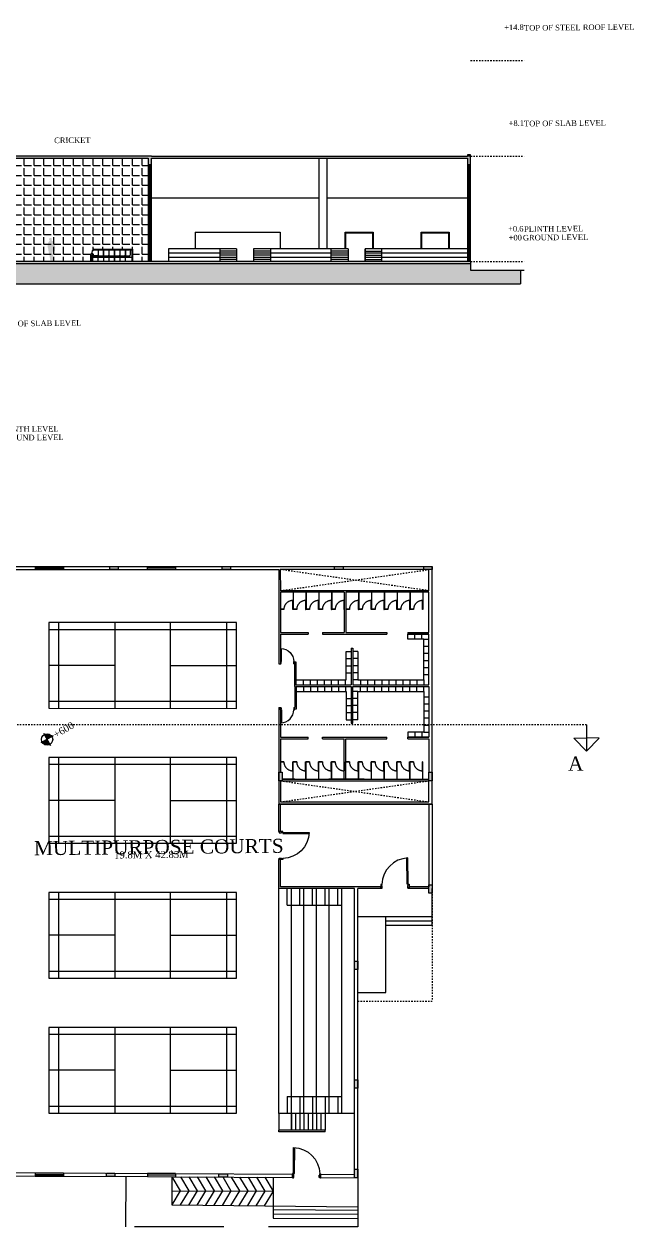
# Model space of a CAD drawing. Header units: inches. Extents: x 0 to 109, y 0 to 144.
# Drawn here: x 61.2 to 104.6, y 52.9 to 138.3 of the extents above; entities that cross this region are included whole.
import ezdxf

# ---------------------------------------------------------------- set-up
doc = ezdxf.new("R2010")
doc.units = ezdxf.units.IN
doc.header["$MEASUREMENT"] = 0
doc.linetypes.add('ACAD_ISO04W100', pattern=[30, 24, -3, 0, -3])
doc.linetypes.add('DASHED2', pattern=[9.525, 6.35, -3.175])
for name, color, linetype, lineweight in [('M_ABOVE', 252, 'DASHED2', 9), ('M_ARROWS', 252, 'Continuous', 13), ('M_COL', 250, 'Continuous', 20), ('M_DIM', 252, 'Continuous', 5), ('M_ELEV 2', 251, 'Continuous', 15), ('M_HATCH', 252, 'Continuous', 0), ('M_TEXT', 250, 'Continuous', 0), ('M_WALLS', 251, 'Continuous', 15)]:
    doc.layers.add(name, color=color, linetype=linetype, lineweight=lineweight)
doc.layers.add('M_FURNITURE', color=250, linetype='Continuous', lineweight=5, transparency=0.1)
doc.styles.get("Standard").update_dxf_attribs({"font": 'arial.ttf'})

msp = doc.modelspace()

# ---------------------------------------------------------------- hatches: boundary and pattern name
at = {"layer": 'M_ELEV 2', "transparency": 33554641}
h = msp.add_hatch(color=256, dxfattribs=at)
h.dxf.hatch_style = 1
h.set_gradient(color1=(199, 200, 202), color2=(76, 0, 0), rotation=88)
h.paths.add_polyline_path([(5.137, 119.882), (96.545, 119.882), (96.545, 120.867), (92.994, 120.867), (92.994, 121.317), (8.348, 121.317), (8.348, 120.867), (5.137, 120.867)])
at = {"layer": 'M_FURNITURE', "transparency": 33554633}
msp.add_hatch(color=8, dxfattribs=at).paths.add_polyline_path([(63.064, 123.143), (63.115, 123.156), (63.149, 123.153), (63.173, 123.133), (63.19, 123.099), (63.197, 123.048), (63.186, 123.027), (63.186, 123), (63.197, 122.952), (63.237, 122.939), (63.254, 122.942), (63.346, 122.888), (63.387, 122.84), (63.397, 122.721), (63.411, 122.694), (63.421, 122.575), (63.438, 122.528), (63.445, 122.473), (63.445, 122.419), (63.431, 122.378), (63.428, 122.337), (63.421, 122.276), (63.421, 122.225), (63.407, 122.195), (63.384, 122.178), (63.373, 122.161), (63.35, 122.174), (63.35, 122.242), (63.35, 122.279), (63.367, 122.32), (63.367, 122.361), (63.35, 122.378), (63.343, 122.378), (63.322, 122.269), (63.288, 122.205), (63.275, 122.154), (63.278, 122.106), (63.271, 122.069), (63.282, 121.963), (63.282, 121.851), (63.285, 121.759), (63.299, 121.712), (63.295, 121.627), (63.316, 121.603), (63.316, 121.566), (63.305, 121.528), (63.268, 121.498), (63.231, 121.501), (63.227, 121.481), (63.227, 121.467), (63.101, 121.467), (63.054, 121.484), (63.057, 121.52), (63.105, 121.535), (63.101, 121.566), (63.098, 121.596), (63.088, 121.613), (63.088, 121.698), (63.074, 121.715), (63.06, 121.776), (63.064, 121.81), (63.047, 121.875), (63.04, 121.923), (63.026, 121.953), (62.962, 122.276), (62.962, 122.341), (62.935, 122.419), (62.921, 122.47), (62.904, 122.483), (62.904, 122.592), (62.914, 122.623), (62.935, 122.694), (62.941, 122.738), (62.954, 122.806), (62.972, 122.866), (62.996, 122.898), (63.028, 122.919), (63.042, 122.924), (63.069, 122.936), (63.061, 122.97), (63.041, 122.987), (63.03, 123.003), (63.018, 123.031), (63.015, 123.051), (63.014, 123.079), (63.015, 123.099), (63.039, 123.126)])
at = {"layer": 'M_HATCH'}
h = msp.add_hatch(dxfattribs=at)
h.set_pattern_fill('ANSI32', color=256, scale=0.01)
h.set_pattern_definition([(45, (-2902.48507, -285.21883), (-0.067351921, 0.067351921), []), (45, (-2902.44017, -285.21883), (-0.067351921, 0.067351921), [])])
h.paths.add_polyline_path([(39.283, 135.466), (39.05, 135.449), (39.05, 133.973), (39.06, 133.967), (39.283, 133.967)])
h.paths.add_polyline_path([(39.283, 131.867), (39.05, 131.867), (39.05, 128.967), (39.283, 128.967)])
h.paths.add_polyline_path([(39.283, 133.367), (39.05, 133.367), (39.05, 132.867), (39.283, 132.867)])
h.paths.add_polyline_path([(39.05, 124.567), (39.283, 124.567), (39.283, 128.367), (39.05, 128.367)])
h.paths.add_polyline_path([(39.283, 124.467), (39.05, 124.467), (39.05, 121.467), (39.283, 121.467)])
h.paths.add_polyline_path([(70.064, 121.467), (70.294, 121.467), (70.294, 128.367), (70.064, 128.367)])
h.paths.add_polyline_path([(92.764, 121.467), (92.994, 121.467), (92.994, 128.367), (92.764, 128.367)])
h = msp.add_hatch(color=256, dxfattribs=at)
h.dxf.hatch_style = 1
h.paths.add_polyline_path([(19.257, 125.967), (19.142, 125.967), (8.578, 125.967), (8.348, 125.967), (8.348, 125.517), (8.578, 125.517), (8.578, 125.817), (19.142, 125.817), (19.142, 125.517), (19.257, 125.517)])
h.paths.add_polyline_path([(92.994, 128.967), (92.764, 128.967), (70.294, 128.967), (59.004, 128.967), (59.004, 128.817), (70.064, 128.817), (70.064, 128.367), (70.294, 128.367), (70.294, 128.817), (92.764, 128.817), (92.764, 128.367), (92.994, 128.367)])
h.paths.add_polyline_path([(39.283, 133.967), (39.05, 133.967), (39.05, 133.367), (39.283, 133.367)])
h.paths.add_polyline_path([(39.283, 124.567), (39.05, 124.567), (39.05, 124.467), (39.283, 124.467)])
h = msp.add_hatch(dxfattribs=at)
h.set_pattern_fill('ANGLE', color=256, scale=0.1)
h.set_pattern_definition([(0, (-2902.4851, -285.2188), (0, 0.6985), [0.508, -0.1905]), (90, (-2902.4851, -285.2188), (-0.6985, 0), [0.508, -0.1905])])
h.paths.add_polyline_path([(53.027, 121.317), (53.027, 121.467), (53.673, 121.467), (53.673, 124.467), (55.673, 124.467), (55.673, 121.467), (55.744, 121.467), (65.971, 121.467), (65.971, 121.878, -0.591183), (66.055, 122.047, -0.367988), (66.226, 122.359), (68.942, 122.359), (68.942, 121.467), (70.064, 121.467), (70.064, 128.817), (59.004, 128.817), (50.379, 128.817), (39.283, 128.817), (39.283, 124.467), (39.283, 121.317)])
h.paths.add_polyline_path([(46.376, 121.467), (46.384, 121.501), (46.376, 121.501)], flags=16)
h.paths.add_polyline_path([(46.469, 121.491), (46.4, 121.491), (46.4, 121.855, -1.538153), (46.469, 121.993)], flags=16)
h.paths.add_polyline_path([(45.207, 122.351), (45.207, 122.356), (45.192, 122.356), (45.192, 122.351)], flags=16)
h.paths.add_polyline_path([(45.956, 121.877), (45.956, 122.294), (45.597, 122.294), (45.597, 121.782), (45.935, 121.805, 0.742931)], flags=16)
h.paths.add_polyline_path([(45.545, 121.883), (45.24, 121.883, 0.414214), (45.201, 121.844, 0.480779), (45.155, 121.883), (44.85, 121.883, 0.414214), (44.811, 121.844, 0.480779), (44.765, 121.883), (44.46, 121.883, 0.414214), (44.421, 121.844, 0.480779), (44.375, 121.883), (44.078, 121.883, 0.414214), (44.039, 121.844), (44.031, 121.501), (44.031, 121.883), (44.421, 121.883), (44.421, 121.844, -0.414214), (44.46, 121.883), (44.811, 121.883), (44.811, 121.844, -0.414214), (44.85, 121.883), (45.201, 121.883), (45.201, 121.844, -0.414214), (45.24, 121.883), (45.591, 121.883), (45.584, 121.844, 0.414214)], flags=16)
h.paths.add_polyline_path([(43.252, 122.359), (43.252, 121.501), (40.402, 121.501), (40.402, 121.467), (40.28, 121.467), (40.28, 121.878, -0.591183), (40.365, 122.047, -0.367988), (40.536, 122.359)], flags=16)
h.paths.add_polyline_path([(40.374, 121.891), (40.374, 121.887, -1.232474), (40.456, 121.891)], flags=0)
h.paths.add_polyline_path([(43.252, 122.351), (40.801, 122.351), (40.801, 122.356), (40.817, 122.356)], flags=0)
h.paths.add_polyline_path([(41.191, 122.316), (41.191, 122.356), (41.176, 122.356), (41.176, 122.316)], flags=0)
h.paths.add_polyline_path([(42.695, 121.883), (42.399, 121.883, 0.414214), (42.36, 121.844, 0.480779), (42.313, 121.883), (42.009, 121.883, 0.414214), (41.97, 121.844, 0.480779), (41.923, 121.883), (41.619, 121.883, 0.414214), (41.58, 121.844, 0.480779), (41.533, 121.883), (41.229, 121.883, 0.414214), (41.19, 121.844), (41.182, 121.501), (41.182, 121.883), (41.58, 121.883), (41.58, 121.844, -0.414214), (41.619, 121.883), (41.97, 121.883), (41.97, 121.844, -0.414214), (42.009, 121.883), (42.36, 121.883), (42.36, 121.844, -0.414214), (42.399, 121.883), (42.742, 121.883), (42.734, 121.844, 0.414214)], flags=0)
h = msp.add_hatch(color=256, dxfattribs=at)
h.dxf.hatch_style = 1
h.paths.add_polyline_path([(39.283, 121.467), (39.05, 121.467), (19.142, 121.467), (8.348, 121.467), (8.348, 121.317), (39.283, 121.317)])
h.paths.add_polyline_path([(53.027, 121.467), (39.283, 121.467), (39.283, 121.317), (53.027, 121.317)])
h.paths.add_polyline_path([(92.994, 121.467), (70.064, 121.467), (55.744, 121.467), (55.744, 121.317), (92.994, 121.317)])
h = msp.add_hatch(color=7, dxfattribs=at)
h.dxf.hatch_style = 1
h.paths.add_polyline_path([(6.212, 99.808), (5.612, 99.808), (5.612, 99.578), (6.212, 99.578)])
h.paths.add_polyline_path([(14.212, 99.808), (13.612, 99.808), (13.612, 99.578), (14.212, 99.578)])
h.paths.add_polyline_path([(22.212, 99.808), (21.612, 99.808), (21.612, 99.578), (22.212, 99.578)])
h.paths.add_polyline_path([(28.542, 99.808), (27.942, 99.808), (27.942, 99.578), (28.542, 99.578)])
h.paths.add_polyline_path([(39.732, 96.908), (39.132, 96.908), (39.132, 96.678), (39.732, 96.678)])
h.paths.add_polyline_path([(28.912, 96.908), (28.312, 96.908), (28.312, 96.678), (28.912, 96.678)])
h.paths.add_polyline_path([(47.532, 96.908), (46.932, 96.908), (46.932, 96.678), (47.532, 96.678)])
h.paths.add_polyline_path([(59.553, 96.908), (58.953, 96.908), (58.953, 96.678), (59.553, 96.678)])
h.paths.add_polyline_path([(59.923, 99.808), (59.323, 99.808), (59.323, 99.578), (59.553, 99.578), (59.553, 99.579), (59.923, 99.579)])
h.paths.add_polyline_path([(67.923, 99.809), (67.323, 99.809), (67.323, 99.579), (67.923, 99.579)])
h.paths.add_polyline_path([(75.923, 99.808), (75.323, 99.808), (75.323, 99.579), (75.923, 99.579)])
h.paths.add_polyline_path([(83.923, 99.808), (83.323, 99.808), (83.323, 99.58), (83.923, 99.58)])
h.paths.add_polyline_path([(90.257, 99.808), (89.657, 99.808), (89.657, 99.579), (90.027, 99.579), (90.257, 99.578)])
h.paths.add_polyline_path([(79.578, 85.178), (79.348, 85.178), (79.348, 84.578), (79.578, 84.578)])
h.paths.add_polyline_path([(90.257, 85.178), (90.027, 85.178), (90.027, 84.578), (90.257, 84.578)])
h.paths.add_polyline_path([(59.553, 85.178), (59.323, 85.178), (59.323, 84.578), (59.553, 84.578)])
h.paths.add_polyline_path([(59.552, 77.178), (59.323, 77.178), (59.323, 76.578), (59.552, 76.578)])
h.paths.add_polyline_path([(59.552, 71.748), (59.323, 71.748), (59.323, 71.148), (59.552, 71.148)])
h.paths.add_polyline_path([(84.972, 71.748), (84.742, 71.748), (84.742, 71.148), (84.972, 71.148)])
h.paths.add_polyline_path([(90.257, 77.178), (90.027, 77.178), (90.027, 76.578), (90.257, 76.578)])
h.paths.add_polyline_path([(84.972, 63.327), (84.742, 63.327), (84.742, 62.727), (84.972, 62.727)])
h.paths.add_polyline_path([(84.972, 56.964), (84.742, 56.964), (84.742, 56.365), (84.972, 56.364)])
h.paths.add_polyline_path([(75.697, 56.643), (75.097, 56.643), (75.097, 56.416), (75.697, 56.413)])
h.paths.add_polyline_path([(67.697, 56.684), (67.097, 56.684), (67.097, 56.457), (67.697, 56.454)])
h.paths.add_polyline_path([(59.552, 57.098), (59.324, 57.098), (59.325, 56.498), (59.552, 56.498)])
h.paths.add_polyline_path([(59.552, 63.327), (59.324, 63.327), (59.324, 62.727), (59.552, 62.727)])
h.paths.add_polyline_path([(59.555, 53.843), (59.325, 53.843), (59.325, 53.243), (59.555, 53.243)])
h.paths.add_polyline_path([(36.827, 53.842), (36.598, 53.841), (36.598, 53.241), (36.828, 53.242)])
h.paths.add_polyline_path([(36.828, 57.159), (36.598, 57.158), (36.598, 56.858), (36.599, 56.558), (36.829, 56.559)])
h.paths.add_polyline_path([(36.711, 63.387), (36.481, 63.387), (36.481, 62.787), (36.599, 62.787), (36.599, 62.787), (36.711, 62.787)])
h.paths.add_polyline_path([(28.541, 63.408), (28.311, 63.408), (28.311, 62.809), (28.541, 62.808)])
h.paths.add_polyline_path([(28.541, 71.748), (28.311, 71.748), (28.311, 71.148), (28.541, 71.148)])
h.paths.add_polyline_path([(28.541, 77.178), (28.311, 77.178), (28.311, 76.578), (28.541, 76.578)])
h.paths.add_polyline_path([(28.542, 85.178), (28.312, 85.178), (28.312, 84.578), (28.542, 84.578)])
h.paths.add_polyline_path([(28.542, 92.408), (28.312, 92.408), (28.312, 91.808), (28.542, 91.808)])
h.paths.add_polyline_path([(5.842, 92.408), (5.612, 92.408), (5.612, 91.808), (5.842, 91.808)])
h.paths.add_polyline_path([(5.842, 85.178), (5.612, 85.178), (5.612, 84.578), (5.842, 84.578)])
h.paths.add_polyline_path([(5.841, 77.178), (5.611, 77.178), (5.611, 76.578), (5.841, 76.578)])
h.paths.add_polyline_path([(5.841, 71.748), (5.611, 71.748), (5.611, 71.148), (5.841, 71.148)])
h.paths.add_polyline_path([(16.049, 71.748), (15.819, 71.748), (15.819, 71.148), (16.049, 71.148)])
h.paths.add_polyline_path([(16.42, 84.808), (15.82, 84.808), (15.82, 84.578), (16.42, 84.578)])
at = {"layer": 'M_TEXT'}
h = msp.add_hatch(color=256, dxfattribs=at)
h.dxf.hatch_style = 1
h.paths.add_polyline_path([(62.868, 87.51), (63.219, 87.712, 0.414214), (62.666, 87.86)])
h.paths.add_polyline_path([(63.071, 87.159), (62.868, 87.51), (62.518, 87.307, 0.414214)])

# ---------------------------------------------------------------- linework, layer by layer
at = {"layer": 'M_ABOVE', "ltscale": 0.00025}
for p, q in [((92.994, 135.766), (96.809, 135.766)), ((92.994, 128.967), (96.809, 128.967)), ((92.994, 121.467), (96.809, 121.467)), ((90.027, 98.079), (79.463, 99.58)), ((79.463, 98.08), (90.027, 99.579)), ((79.463, 83.07), (90.027, 84.57)), ((79.463, 84.57), (90.027, 83.07)), ((90.257, 76.92), (90.257, 68.92)), ((84.972, 68.92), (90.257, 68.92))]:
    msp.add_line(p, q, dxfattribs=at)
at = {"layer": 'M_ABOVE'}
msp.add_lwpolyline([(84.972, 56.364), (84.972, 53.464), (84.972, 52.864), (68.467, 52.864), (68.486, 56.45)], dxfattribs=at)
for centre, start, end in [((80.341, 96.753), 89.83294, 180.01232), ((81.253, 96.753), 89.83294, 180.01232), ((82.165, 96.753), 89.83294, 180.01232), ((83.077, 96.753), 89.83294, 180.01232), ((83.989, 96.753), 89.83294, 180.01232), ((85.004, 96.753), 89.83294, 180.01232), ((85.916, 96.753), 89.83294, 180.01232), ((86.828, 96.753), 89.83294, 180.01232), ((87.74, 96.753), 89.83294, 180.01232), ((88.652, 96.753), 89.83294, 180.01232), ((89.564, 96.753), 89.83294, 180.01232), ((80.341, 85.911), 179.98768, 270.16706), ((81.253, 85.911), 179.98768, 270.16706), ((82.165, 85.911), 179.98768, 270.16706), ((83.077, 85.911), 179.98768, 270.16706), ((83.989, 85.911), 179.98768, 270.16706), ((85.004, 85.911), 179.98768, 270.16706), ((85.916, 85.911), 179.98768, 270.16706), ((86.828, 85.911), 179.98768, 270.16706), ((87.74, 85.911), 179.98768, 270.16706), ((88.652, 85.911), 179.98768, 270.16706), ((89.564, 85.911), 179.98768, 270.16706)]:
    msp.add_arc(centre, 0.628, start, end, dxfattribs=at)
at = {"layer": 'M_ARROWS'}
msp.add_line((96.545, 120.867), (96.792, 120.867), dxfattribs=at)
at = {"layer": 'M_COL'}
for points in [[(67.323, 99.579), (67.323, 99.809), (67.923, 99.809), (67.923, 99.579)], [(75.323, 99.578), (75.323, 99.808), (75.923, 99.808), (75.923, 99.578)], [(83.323, 99.578), (83.323, 99.808), (83.923, 99.808), (83.923, 99.578)], [(89.657, 99.578), (89.657, 99.808), (90.257, 99.808), (90.257, 99.578)], [(79.578, 84.578), (79.348, 84.578), (79.348, 85.178), (79.578, 85.178)], [(90.257, 84.578), (90.027, 84.578), (90.027, 85.178), (90.257, 85.178)], [(90.257, 76.578), (90.027, 76.578), (90.027, 77.178), (90.257, 77.178)], [(84.972, 71.148), (84.742, 71.148), (84.742, 71.748), (84.972, 71.748)], [(84.972, 62.727), (84.742, 62.727), (84.742, 63.327), (84.972, 63.327)], [(67.097, 56.454), (67.097, 56.684), (67.697, 56.684), (67.697, 56.454)], [(75.097, 56.413), (75.097, 56.643), (75.697, 56.643), (75.697, 56.413)], [(84.972, 56.364), (84.742, 56.364), (84.742, 56.964), (84.972, 56.964)]]:
    msp.add_lwpolyline(points, close=True, dxfattribs=at)
at = {"layer": 'M_DIM', "linetype": 'ACAD_ISO04W100', "ltscale": 0.001}
msp.add_line((101.234, 88.546), (1.061, 88.546), dxfattribs=at)
at = {"layer": 'M_DIM'}
for p, q in [((101.234, 88.546), (101.234, 86.687)), ((100.33, 87.591), (101.234, 87.616)), ((101.234, 86.687), (100.33, 87.591)), ((102.139, 87.591), (101.234, 87.616)), ((101.234, 86.687), (102.139, 87.591))]:
    msp.add_line(p, q, dxfattribs=at)
at = {"layer": 'M_ELEV 2'}
for p, q in [((82.186, 128.817), (82.186, 122.367)), ((82.786, 122.367), (82.786, 128.817)), ((82.186, 125.967), (70.294, 125.967)), ((92.764, 125.967), (82.786, 125.967)), ((73.409, 123.567), (73.409, 122.367)), ((73.409, 123.567), (79.441, 123.567)), ((79.441, 123.567), (79.441, 122.367)), ((76.351, 122.367), (71.494, 122.367)), ((71.494, 122.367), (71.494, 121.467)), ((75.151, 122.367), (75.151, 121.467)), ((76.351, 122.367), (76.351, 121.467)), ((84.286, 122.367), (77.551, 122.367)), ((77.551, 122.367), (77.551, 121.467)), ((78.751, 122.367), (78.751, 121.467)), ((83.086, 121.467), (83.086, 122.367)), ((84.286, 122.367), (84.286, 121.467)), ((92.764, 122.367), (85.486, 122.367)), ((85.486, 122.367), (85.486, 121.467)), ((85.486, 121.467), (85.486, 122.367)), ((86.686, 121.467), (86.686, 122.367)), ((76.351, 122.067), (71.494, 122.067)), ((76.351, 121.767), (71.494, 121.767)), ((76.351, 122.217), (75.151, 122.217)), ((76.351, 121.917), (75.151, 121.917)), ((76.351, 121.617), (75.151, 121.617)), ((78.751, 122.217), (77.551, 122.217)), ((84.286, 122.067), (77.551, 122.067)), ((78.751, 121.917), (77.551, 121.917)), ((84.286, 121.767), (77.551, 121.767)), ((78.751, 121.617), (77.551, 121.617)), ((84.286, 122.217), (83.086, 122.217)), ((84.286, 121.917), (83.086, 121.917)), ((84.286, 121.617), (83.086, 121.617)), ((85.486, 122.217), (86.686, 122.217)), ((92.764, 122.067), (85.486, 122.067)), ((85.486, 121.917), (86.686, 121.917)), ((92.764, 121.767), (85.486, 121.767)), ((85.486, 121.617), (86.686, 121.617)), ((96.545, 120.867), (96.545, 119.882)), ((5.137, 119.882), (96.545, 119.882)), ((62.03, 99.809), (64.03, 99.809)), ((62.03, 99.694), (64.03, 99.694)), ((62.03, 99.674), (64.03, 99.674)), ((62.03, 99.579), (64.03, 99.579)), ((69.999, 99.809), (71.999, 99.809)), ((71.999, 99.694), (69.999, 99.694)), ((71.999, 99.674), (69.999, 99.674)), ((69.999, 99.579), (71.999, 99.579)), ((76.348, 95.809), (62.987, 95.809)), ((62.987, 95.809), (62.987, 89.721)), ((63.687, 95.809), (63.687, 89.721)), ((67.687, 95.809), (67.687, 89.721)), ((71.648, 89.72), (71.648, 95.809)), ((75.648, 89.72), (75.648, 95.809)), ((76.348, 89.72), (76.348, 95.809)), ((76.348, 95.309), (62.987, 95.309)), ((88.527, 94.629), (88.527, 94.989)), ((89.027, 94.629), (89.027, 94.989)), ((89.527, 94.629), (89.527, 94.989)), ((89.667, 94.629), (90.027, 94.629)), ((89.667, 94.129), (90.027, 94.129)), ((84.144, 93.75), (84.504, 93.75)), ((84.144, 93.25), (84.504, 93.25)), ((84.979, 93.75), (84.619, 93.75)), ((84.979, 93.25), (84.619, 93.25)), ((89.667, 93.629), (90.027, 93.629)), ((67.687, 92.765), (62.987, 92.765)), ((71.648, 92.765), (76.348, 92.764)), ((84.144, 92.75), (84.504, 92.75)), ((84.979, 92.75), (84.619, 92.75)), ((89.667, 93.129), (90.027, 93.129)), ((89.667, 92.629), (90.027, 92.629)), ((81.097, 91.39), (81.097, 91.75)), ((81.597, 91.39), (81.597, 91.75)), ((82.097, 91.39), (82.097, 91.75)), ((82.597, 91.39), (82.597, 91.75)), ((83.097, 91.39), (83.097, 91.75)), ((83.597, 91.39), (83.597, 91.75)), ((84.097, 91.39), (84.097, 91.75)), ((84.144, 92.25), (84.504, 92.25)), ((84.979, 92.25), (84.619, 92.25)), ((84.979, 91.749), (84.619, 91.75)), ((85.167, 91.749), (85.167, 91.39)), ((85.667, 91.749), (85.667, 91.389)), ((86.167, 91.749), (86.167, 91.389)), ((86.667, 91.749), (86.667, 91.389)), ((87.167, 91.749), (87.167, 91.389)), ((87.667, 91.749), (87.667, 91.389)), ((88.167, 91.749), (88.167, 91.389)), ((88.667, 91.749), (88.667, 91.389)), ((89.167, 91.749), (89.167, 91.389)), ((89.667, 92.129), (90.027, 92.129)), ((89.667, 91.749), (89.667, 91.389)), ((81.097, 91.274), (81.097, 90.914)), ((81.597, 91.274), (81.597, 90.914)), ((82.097, 91.274), (82.097, 90.914)), ((82.597, 91.274), (82.597, 90.914)), ((83.097, 91.274), (83.097, 90.914)), ((83.597, 91.274), (83.597, 90.914)), ((84.097, 91.274), (84.097, 90.914)), ((84.979, 90.914), (84.619, 90.914)), ((85.167, 90.914), (85.167, 91.274)), ((85.667, 90.914), (85.667, 91.274)), ((86.167, 90.914), (86.167, 91.274)), ((86.667, 90.914), (86.667, 91.274)), ((87.167, 90.914), (87.167, 91.274)), ((87.667, 90.914), (87.667, 91.274)), ((88.167, 90.914), (88.167, 91.274)), ((88.667, 90.914), (88.667, 91.274)), ((89.167, 90.914), (89.167, 91.274)), ((89.667, 90.914), (89.667, 91.274)), ((62.987, 90.221), (76.348, 90.22)), ((84.144, 90.414), (84.504, 90.414)), ((84.144, 89.914), (84.504, 89.914)), ((84.979, 90.414), (84.619, 90.414)), ((84.979, 89.914), (84.619, 89.914)), ((89.667, 90.534), (90.027, 90.534)), ((89.667, 90.034), (90.027, 90.034)), ((62.987, 89.721), (76.348, 89.72)), ((84.144, 89.414), (84.504, 89.414)), ((84.144, 88.914), (84.504, 88.914)), ((84.979, 89.414), (84.619, 89.414)), ((84.979, 88.914), (84.619, 88.914)), ((89.667, 89.534), (90.027, 89.534)), ((89.667, 89.034), (90.027, 89.034)), ((89.667, 88.534), (90.027, 88.534)), ((88.527, 88.034), (88.527, 87.674)), ((89.027, 88.034), (89.027, 87.674)), ((89.527, 88.034), (89.527, 87.674)), ((89.667, 88.034), (90.027, 88.034)), ((76.348, 86.22), (62.987, 86.221)), ((62.987, 86.221), (62.987, 80.132)), ((76.348, 85.72), (62.987, 85.721)), ((63.687, 86.221), (63.687, 80.132)), ((67.687, 86.221), (67.687, 80.132)), ((71.648, 80.132), (71.648, 86.22)), ((75.648, 80.132), (75.648, 86.22)), ((76.348, 80.132), (76.348, 86.22)), ((67.687, 83.176), (62.987, 83.177)), ((71.648, 83.176), (76.348, 83.176)), ((62.987, 80.632), (76.348, 80.632)), ((62.987, 80.132), (76.348, 80.132)), ((86.615, 76.92), (86.615, 77.035)), ((76.348, 76.632), (62.987, 76.632)), ((62.987, 76.632), (62.987, 70.544)), ((76.348, 76.132), (62.987, 76.132)), ((63.687, 76.632), (63.687, 70.544)), ((67.687, 76.632), (67.687, 70.544)), ((71.648, 70.544), (71.648, 76.632)), ((75.648, 70.544), (75.648, 76.632)), ((76.348, 70.544), (76.348, 76.632)), ((79.342, 60.936), (79.342, 76.92)), ((79.942, 75.72), (79.942, 76.92)), ((80.242, 59.736), (80.242, 76.92)), ((80.842, 75.72), (80.842, 76.92)), ((81.142, 60.936), (81.142, 76.92)), ((81.742, 75.72), (81.742, 76.92)), ((82.042, 60.936), (82.042, 76.92)), ((82.642, 75.72), (82.642, 76.92)), ((82.942, 60.936), (82.942, 76.92)), ((83.542, 75.72), (83.542, 76.92)), ((83.842, 60.936), (83.842, 76.92)), ((90.257, 74.32), (90.257, 76.92)), ((79.942, 75.72), (83.842, 75.72)), ((84.972, 74.92), (90.257, 74.92)), ((86.972, 69.52), (86.972, 74.92)), ((86.972, 74.62), (90.257, 74.62)), ((67.687, 73.588), (62.987, 73.588)), ((71.648, 73.588), (76.348, 73.588)), ((86.972, 74.32), (90.257, 74.32)), ((62.987, 71.044), (76.348, 71.044)), ((62.987, 70.544), (76.348, 70.544)), ((84.972, 69.52), (86.972, 69.52)), ((76.348, 67.044), (62.987, 67.044)), ((62.987, 67.044), (62.987, 60.956)), ((63.687, 67.044), (63.687, 60.956)), ((67.687, 67.044), (67.687, 60.956)), ((71.648, 60.956), (71.648, 67.044)), ((75.648, 60.956), (75.648, 67.044)), ((76.348, 60.956), (76.348, 67.044)), ((76.348, 66.544), (62.987, 66.544)), ((67.687, 64), (62.987, 64)), ((71.648, 64), (76.348, 64)), ((79.942, 62.136), (83.842, 62.136)), ((79.942, 62.136), (79.942, 60.936)), ((80.842, 62.136), (80.842, 60.936)), ((81.742, 62.136), (81.742, 60.936)), ((82.642, 62.136), (82.642, 60.936)), ((83.542, 62.136), (83.542, 60.936)), ((62.987, 61.456), (76.348, 61.456)), ((62.987, 60.956), (76.348, 60.956)), ((84.742, 60.936), (79.342, 60.936)), ((79.342, 60.936), (79.342, 59.736)), ((80.242, 60.936), (80.242, 59.736)), ((80.542, 60.936), (80.542, 59.736)), ((80.842, 60.936), (80.842, 59.736)), ((81.142, 60.936), (81.142, 59.736)), ((81.442, 60.936), (81.442, 59.736)), ((81.742, 60.936), (81.742, 59.736)), ((82.042, 60.936), (82.042, 59.736)), ((82.342, 60.936), (82.342, 59.736)), ((82.642, 60.936), (82.642, 59.736)), ((82.642, 59.736), (79.342, 59.736)), ((79.342, 59.621), (79.342, 59.736)), ((82.642, 59.621), (79.342, 59.621)), ((82.642, 59.621), (82.642, 59.736)), ((62.032, 56.484), (64.029, 56.473)), ((62.033, 56.714), (64.03, 56.703)), ((62.033, 56.599), (64.029, 56.588)), ((62.033, 56.579), (64.029, 56.568)), ((71.999, 56.662), (70.002, 56.672)), ((71.998, 56.547), (70.002, 56.557)), ((71.998, 56.527), (70.002, 56.537)), ((70.002, 56.442), (71.998, 56.432)), ((71.751, 56.433), (71.741, 54.433)), ((71.752, 56.433), (72.346, 55.432)), ((71.752, 56.433), (71.998, 56.432)), ((72.353, 56.43), (72.946, 55.43)), ((72.954, 56.427), (73.546, 55.428)), ((73.555, 56.424), (74.146, 55.427)), ((74.156, 56.421), (74.746, 55.425)), ((74.757, 56.417), (75.346, 55.424)), ((75.358, 56.414), (75.946, 55.422)), ((75.959, 56.411), (76.546, 55.421)), ((76.562, 56.408), (77.146, 55.422)), ((77.162, 56.405), (77.746, 55.419)), ((77.762, 56.402), (78.346, 55.416)), ((78.368, 56.399), (78.951, 55.414)), ((78.951, 56.396), (78.951, 53.495)), ((84.972, 56.364), (84.972, 53.464)), ((72.346, 55.432), (71.741, 54.435)), ((71.746, 55.433), (78.951, 55.414)), ((72.946, 55.43), (72.337, 54.427)), ((73.546, 55.428), (72.934, 54.421)), ((74.146, 55.427), (73.532, 54.414)), ((74.746, 55.425), (74.129, 54.408)), ((75.346, 55.424), (74.726, 54.402)), ((75.946, 55.422), (75.323, 54.396)), ((76.546, 55.421), (75.92, 54.389)), ((77.146, 55.422), (76.515, 54.383)), ((77.746, 55.419), (77.114, 54.377)), ((78.346, 55.416), (77.712, 54.371)), ((78.951, 55.414), (78.314, 54.364)), ((71.741, 54.433), (84.95, 54.295)), ((78.951, 54.095), (84.96, 54.064)), ((78.951, 53.795), (84.958, 53.764)), ((78.951, 53.495), (84.957, 53.464))]:
    msp.add_line(p, q, dxfattribs=at)
for points in [[(84.071, 122.367), (84.071, 123.567), (86.071, 123.567), (86.071, 122.367)], [(84.12, 122.367), (84.12, 123.517), (86.021, 123.517), (86.021, 122.367)], [(89.479, 122.367), (89.479, 123.567), (91.479, 123.567), (91.479, 122.367)], [(89.528, 122.367), (89.528, 123.517), (91.429, 123.517), (91.429, 122.367)], [(84.979, 93.75), (84.979, 91.749), (89.667, 91.749), (89.667, 94.629), (88.527, 94.629)], [(80.597, 91.75), (84.144, 91.75), (84.144, 93.75)], [(80.597, 90.914), (84.144, 90.914), (84.144, 88.914)], [(84.979, 88.914), (84.979, 90.914), (89.667, 90.914), (89.667, 88.034), (88.527, 88.034)]]:
    msp.add_lwpolyline(points, dxfattribs=at)
at = {"layer": 'M_FURNITURE'}
for p, q in [((66.141, 122.294), (68.812, 122.294)), ((66.186, 122.316), (68.823, 122.316)), ((66.226, 122.359), (68.942, 122.359)), ((66.226, 122.351), (68.942, 122.351)), ((66.492, 122.356), (66.492, 121.881)), ((66.507, 122.356), (66.507, 121.881)), ((66.866, 122.356), (66.866, 121.881)), ((66.882, 122.356), (66.882, 121.881)), ((67.256, 122.356), (67.256, 121.881)), ((67.272, 122.356), (67.272, 121.881)), ((67.646, 122.356), (67.646, 121.881)), ((67.662, 122.356), (67.662, 121.881)), ((68.036, 122.356), (68.036, 121.881)), ((68.052, 122.356), (68.052, 121.881)), ((68.426, 122.356), (68.426, 121.881)), ((68.442, 122.356), (68.442, 121.881)), ((68.9, 122.359), (68.9, 121.501)), ((68.942, 122.351), (68.942, 121.501)), ((66.092, 121.891), (66.443, 121.891)), ((66.092, 121.844), (66.092, 121.464)), ((66.092, 121.782), (68.9, 121.782)), ((66.092, 121.774), (68.9, 121.774)), ((66.092, 121.501), (68.942, 121.501)), ((66.131, 121.883), (66.466, 121.883)), ((66.482, 121.852), (66.482, 121.501)), ((66.49, 121.844), (66.49, 121.501)), ((66.529, 121.883), (66.833, 121.883)), ((66.872, 121.844), (66.872, 121.501)), ((66.88, 121.844), (66.88, 121.501)), ((66.919, 121.883), (67.223, 121.883)), ((67.262, 121.844), (67.262, 121.501)), ((67.27, 121.844), (67.27, 121.501)), ((67.309, 121.883), (67.613, 121.883)), ((67.652, 121.844), (67.652, 121.501)), ((67.66, 121.844), (67.66, 121.501)), ((67.699, 121.883), (68.003, 121.883)), ((68.042, 121.844), (68.042, 121.501)), ((68.05, 121.844), (68.05, 121.501)), ((68.089, 121.883), (68.385, 121.883)), ((68.424, 121.844), (68.424, 121.501)), ((68.432, 121.844), (68.432, 121.501)), ((68.471, 121.883), (68.785, 121.883)), ((80.363, 97.965), (80.363, 96.753)), ((80.375, 97.965), (80.375, 96.753)), ((81.275, 97.965), (81.275, 96.753)), ((81.287, 97.965), (81.287, 96.753)), ((82.187, 97.965), (82.187, 96.753)), ((82.199, 97.965), (82.199, 96.753)), ((83.099, 97.965), (83.099, 96.753)), ((83.111, 97.965), (83.111, 96.753)), ((85.026, 97.965), (85.026, 96.753)), ((85.038, 97.965), (85.038, 96.753)), ((85.938, 97.964), (85.938, 96.753)), ((85.95, 97.964), (85.95, 96.753)), ((86.85, 97.964), (86.85, 96.753)), ((86.862, 97.964), (86.862, 96.753)), ((87.762, 97.964), (87.762, 96.753)), ((87.774, 97.964), (87.774, 96.753)), ((88.674, 97.964), (88.674, 96.753)), ((88.686, 97.964), (88.686, 96.753)), ((89.586, 97.964), (89.586, 96.753)), ((89.598, 97.964), (89.598, 96.753)), ((79.713, 96.765), (79.463, 96.765)), ((79.713, 96.753), (79.463, 96.753)), ((80.343, 97.381), (80.341, 96.753)), ((80.625, 96.765), (80.341, 96.765)), ((80.341, 96.753), (80.353, 96.753)), ((80.355, 97.381), (80.343, 97.381)), ((80.353, 96.753), (80.355, 97.381)), ((80.363, 96.753), (80.353, 96.753)), ((80.625, 96.753), (80.363, 96.753)), ((81.255, 97.381), (81.253, 96.753)), ((81.537, 96.765), (81.253, 96.765)), ((81.253, 96.753), (81.265, 96.753)), ((81.267, 97.381), (81.255, 97.381)), ((81.265, 96.753), (81.267, 97.381)), ((81.275, 96.753), (81.265, 96.753)), ((81.537, 96.753), (81.275, 96.753)), ((82.167, 97.381), (82.165, 96.753)), ((82.449, 96.765), (82.165, 96.765)), ((82.165, 96.753), (82.177, 96.753)), ((82.179, 97.381), (82.167, 97.381)), ((82.177, 96.753), (82.179, 97.381)), ((82.187, 96.753), (82.177, 96.753)), ((82.449, 96.753), (82.187, 96.753)), ((83.079, 97.381), (83.077, 96.753)), ((83.361, 96.765), (83.077, 96.765)), ((83.077, 96.753), (83.089, 96.753)), ((83.091, 97.381), (83.079, 97.381)), ((83.089, 96.753), (83.091, 97.381)), ((83.099, 96.753), (83.089, 96.753)), ((83.361, 96.753), (83.099, 96.753)), ((83.991, 97.381), (83.989, 96.753)), ((83.989, 96.753), (84.001, 96.753)), ((84.003, 97.381), (83.991, 97.381)), ((84.001, 96.753), (84.003, 97.381)), ((84.011, 96.753), (84.001, 96.753)), ((84.376, 96.765), (84.126, 96.765)), ((84.376, 96.753), (84.126, 96.753)), ((85.006, 97.381), (85.004, 96.753)), ((85.288, 96.765), (85.004, 96.765)), ((85.004, 96.753), (85.016, 96.753)), ((85.018, 97.381), (85.006, 97.381)), ((85.016, 96.753), (85.018, 97.381)), ((85.026, 96.753), (85.016, 96.753)), ((85.288, 96.753), (85.026, 96.753)), ((85.918, 97.381), (85.916, 96.753)), ((86.2, 96.765), (85.916, 96.765)), ((85.916, 96.753), (85.928, 96.753)), ((85.93, 97.381), (85.918, 97.381)), ((86.2, 96.753), (85.923, 96.753)), ((85.928, 96.753), (85.93, 97.381)), ((85.938, 96.753), (85.928, 96.753)), ((86.83, 97.381), (86.828, 96.753)), ((87.112, 96.765), (86.828, 96.765)), ((86.828, 96.753), (86.84, 96.753)), ((86.842, 97.381), (86.83, 97.381)), ((86.84, 96.753), (86.842, 97.381)), ((86.85, 96.753), (86.84, 96.753)), ((87.112, 96.753), (86.85, 96.753)), ((87.742, 97.381), (87.74, 96.753)), ((88.024, 96.765), (87.74, 96.765)), ((87.74, 96.753), (87.752, 96.753)), ((87.754, 97.381), (87.742, 97.381)), ((87.752, 96.753), (87.754, 97.381)), ((87.762, 96.753), (87.752, 96.753)), ((88.024, 96.753), (87.762, 96.753)), ((88.654, 97.381), (88.652, 96.753)), ((88.936, 96.765), (88.652, 96.765)), ((88.652, 96.753), (88.664, 96.753)), ((88.666, 97.381), (88.654, 97.381)), ((88.664, 96.753), (88.666, 97.381)), ((88.674, 96.753), (88.664, 96.753)), ((88.936, 96.753), (88.674, 96.753)), ((89.566, 97.381), (89.564, 96.753)), ((89.564, 96.753), (89.576, 96.753)), ((89.578, 97.381), (89.566, 97.381)), ((89.576, 96.753), (89.578, 97.381)), ((89.598, 96.765), (89.576, 96.765)), ((89.586, 96.753), (89.576, 96.753)), ((89.598, 96.753), (89.586, 96.753)), ((79.535, 93.04), (79.535, 93.972)), ((79.463, 93.04), (79.463, 92.89)), ((79.497, 93.04), (79.463, 93.04)), ((79.463, 92.89), (79.497, 92.89)), ((79.497, 92.992), (79.497, 93.04)), ((79.511, 92.992), (79.497, 92.992)), ((79.497, 92.89), (79.497, 92.906)), ((79.497, 92.906), (79.511, 92.906)), ((79.511, 92.906), (79.511, 92.992)), ((80.429, 92.89), (80.463, 92.89)), ((79.463, 89.624), (79.463, 89.774)), ((79.463, 89.774), (79.497, 89.774)), ((79.497, 89.774), (79.497, 89.758)), ((80.429, 89.774), (80.463, 89.774)), ((79.497, 89.624), (79.463, 89.624)), ((79.497, 89.758), (79.511, 89.758)), ((79.511, 89.672), (79.497, 89.672)), ((79.497, 89.672), (79.497, 89.624)), ((79.511, 89.758), (79.511, 89.672)), ((79.535, 89.624), (79.535, 88.692)), ((79.713, 85.911), (79.463, 85.911)), ((79.713, 85.899), (79.463, 85.899)), ((80.343, 85.283), (80.341, 85.911)), ((80.341, 85.911), (80.353, 85.911)), ((80.625, 85.899), (80.341, 85.899)), ((80.363, 85.911), (80.353, 85.911)), ((80.353, 85.911), (80.355, 85.283)), ((80.363, 84.699), (80.363, 85.911)), ((80.625, 85.911), (80.363, 85.911)), ((80.375, 84.699), (80.375, 85.911)), ((81.255, 85.283), (81.253, 85.911)), ((81.253, 85.911), (81.265, 85.911)), ((81.537, 85.899), (81.253, 85.899)), ((81.275, 85.911), (81.265, 85.911)), ((81.265, 85.911), (81.267, 85.283)), ((81.275, 84.699), (81.275, 85.911)), ((81.537, 85.911), (81.275, 85.911)), ((81.287, 84.699), (81.287, 85.911)), ((82.167, 85.283), (82.165, 85.911)), ((82.165, 85.911), (82.177, 85.911)), ((82.449, 85.899), (82.165, 85.899)), ((82.187, 85.911), (82.177, 85.911)), ((82.177, 85.911), (82.179, 85.283)), ((82.187, 84.699), (82.187, 85.911)), ((82.449, 85.911), (82.187, 85.911)), ((82.199, 84.699), (82.199, 85.911)), ((83.079, 85.283), (83.077, 85.911)), ((83.077, 85.911), (83.089, 85.911)), ((83.361, 85.899), (83.077, 85.899)), ((83.099, 85.911), (83.089, 85.911)), ((83.089, 85.911), (83.091, 85.283)), ((83.099, 84.699), (83.099, 85.911)), ((83.361, 85.911), (83.099, 85.911)), ((83.111, 84.699), (83.111, 85.911)), ((83.991, 85.283), (83.989, 85.911)), ((83.989, 85.911), (84.001, 85.911)), ((84.011, 85.911), (84.001, 85.911)), ((84.001, 85.911), (84.003, 85.283)), ((84.376, 85.911), (84.126, 85.911)), ((84.376, 85.899), (84.126, 85.899)), ((85.006, 85.283), (85.004, 85.911)), ((85.004, 85.911), (85.016, 85.911)), ((85.288, 85.899), (85.004, 85.899)), ((85.026, 85.911), (85.016, 85.911)), ((85.016, 85.911), (85.018, 85.283)), ((85.288, 85.911), (85.026, 85.911)), ((85.026, 84.699), (85.026, 85.911)), ((85.038, 84.699), (85.038, 85.911)), ((85.918, 85.283), (85.916, 85.911)), ((85.916, 85.911), (85.928, 85.911)), ((86.2, 85.899), (85.916, 85.899)), ((86.2, 85.911), (85.923, 85.911)), ((85.938, 85.911), (85.928, 85.911)), ((85.928, 85.911), (85.93, 85.283)), ((85.938, 84.699), (85.938, 85.911)), ((85.95, 84.699), (85.95, 85.911)), ((86.83, 85.283), (86.828, 85.911)), ((86.828, 85.911), (86.84, 85.911)), ((87.112, 85.899), (86.828, 85.899)), ((86.85, 85.911), (86.84, 85.911)), ((86.84, 85.911), (86.842, 85.283)), ((87.112, 85.911), (86.85, 85.911)), ((86.85, 84.699), (86.85, 85.911)), ((86.862, 84.699), (86.862, 85.911)), ((87.742, 85.283), (87.74, 85.911)), ((87.74, 85.911), (87.752, 85.911)), ((88.024, 85.899), (87.74, 85.899)), ((87.762, 85.911), (87.752, 85.911)), ((87.752, 85.911), (87.754, 85.283)), ((88.024, 85.911), (87.762, 85.911)), ((87.762, 84.699), (87.762, 85.911)), ((87.774, 84.699), (87.774, 85.911)), ((88.654, 85.283), (88.652, 85.911)), ((88.652, 85.911), (88.664, 85.911)), ((88.936, 85.899), (88.652, 85.899)), ((88.674, 85.911), (88.664, 85.911)), ((88.664, 85.911), (88.666, 85.283)), ((88.936, 85.911), (88.674, 85.911)), ((88.674, 84.699), (88.674, 85.911)), ((88.686, 84.699), (88.686, 85.911)), ((89.566, 85.283), (89.564, 85.911)), ((89.564, 85.911), (89.576, 85.911)), ((89.586, 85.911), (89.576, 85.911)), ((89.576, 85.911), (89.578, 85.283)), ((89.598, 85.899), (89.576, 85.899)), ((89.598, 85.911), (89.586, 85.911)), ((89.586, 84.699), (89.586, 85.911)), ((89.598, 84.699), (89.598, 85.911)), ((80.355, 85.283), (80.343, 85.283)), ((81.267, 85.283), (81.255, 85.283)), ((82.179, 85.283), (82.167, 85.283)), ((83.091, 85.283), (83.079, 85.283)), ((84.003, 85.283), (83.991, 85.283)), ((85.018, 85.283), (85.006, 85.283)), ((85.93, 85.283), (85.918, 85.283)), ((86.842, 85.283), (86.83, 85.283)), ((87.754, 85.283), (87.742, 85.283)), ((88.666, 85.283), (88.654, 85.283)), ((89.578, 85.283), (89.566, 85.283)), ((79.648, 80.977), (79.348, 80.978)), ((79.348, 80.978), (79.348, 80.91)), ((79.348, 80.91), (79.38, 80.91)), ((79.38, 80.91), (79.38, 80.882)), ((79.38, 80.882), (79.552, 80.881)), ((79.552, 80.881), (79.552, 80.91)), ((79.552, 80.91), (79.648, 80.91)), ((79.647, 80.833), (81.511, 80.827)), ((79.648, 80.91), (79.648, 80.977)), ((79.342, 79.045), (79.342, 78.978)), ((88.469, 77.219), (88.458, 79.083)), ((88.517, 77.123), (88.546, 77.124)), ((88.518, 76.951), (88.517, 77.123)), ((88.547, 76.952), (88.518, 76.951)), ((88.546, 77.124), (88.546, 77.22)), ((88.546, 77.22), (88.613, 77.22)), ((88.547, 76.92), (88.547, 76.952)), ((88.613, 77.22), (88.615, 76.92)), ((86.682, 76.909), (86.615, 76.908)), ((88.615, 76.92), (88.547, 76.92)), ((80.47, 56.653), (80.48, 58.517)), ((80.326, 56.653), (80.325, 56.353)), ((80.393, 56.653), (80.326, 56.653)), ((80.393, 56.557), (80.393, 56.653)), ((80.422, 56.557), (80.393, 56.557)), ((80.421, 56.385), (80.422, 56.557)), ((80.325, 56.353), (80.392, 56.353)), ((80.392, 56.353), (80.392, 56.385)), ((80.392, 56.385), (80.421, 56.385)), ((82.257, 56.343), (82.325, 56.343))]:
    msp.add_line(p, q, dxfattribs=at)
for points in [[(66.087, 121.891), (66.087, 121.467), (65.971, 121.467), (65.971, 122.001)], [(66.064, 121.891), (66.064, 121.491), (65.994, 121.491), (65.994, 122.001)], [(66.064, 121.891), (66.064, 121.491), (65.994, 121.491), (65.994, 122.001)], [(79.497, 93.04), (79.535, 93.04)], [(80.429, 92.89), (80.429, 92.906), (80.415, 92.906), (80.415, 92.992), (80.429, 92.992), (80.429, 93.04), (80.463, 93.04), (80.463, 92.89)], [(80.429, 89.774), (80.429, 89.758), (80.415, 89.758), (80.415, 89.672), (80.429, 89.672), (80.429, 89.624), (80.463, 89.624), (80.463, 89.774)], [(79.497, 89.624), (79.535, 89.624)], [(79.648, 80.91), (79.647, 80.833)], [(79.342, 79.045), (79.374, 79.045), (79.374, 79.074), (79.546, 79.073), (79.546, 79.044), (79.642, 79.044), (79.642, 78.977), (79.342, 78.978)], [(86.682, 76.909), (86.682, 76.941), (86.71, 76.941), (86.709, 77.113), (86.681, 77.113), (86.68, 77.209), (86.613, 77.208), (86.615, 76.908)], [(88.546, 77.22), (88.469, 77.219)], [(80.393, 56.653), (80.47, 56.653)], [(82.257, 56.343), (82.258, 56.375), (82.229, 56.375), (82.23, 56.547), (82.259, 56.547), (82.259, 56.643), (82.326, 56.643), (82.325, 56.343)]]:
    msp.add_lwpolyline(points, dxfattribs=at)
for points in [[(79.497, 93.04), (79.497, 93.973, -0.396451), (80.429, 93.04, -0.396451)], [(79.497, 89.624), (79.497, 88.691, 0.396451), (80.429, 89.624, 0.396451)], [(79.648, 80.91), (81.513, 80.904, -0.396451), (79.642, 79.044, -0.396451)], [(88.546, 77.22), (88.535, 79.085, 0.396451), (86.68, 77.209, 0.396451)], [(80.393, 56.653), (80.403, 58.519, -0.396451), (82.259, 56.643, -0.396451)]]:
    msp.add_lwpolyline(points, format="xyb", dxfattribs=at)
for centre, radius, start, end in [((66.324, 122.103), 0.274, 110.86068, 192.09515), ((66.324, 122.103), 0.266, 110.86068, 192.09515), ((33, 124.781), 35.902, 355.37254, 356.01831), ((68.927, 122.248), 0.114, 105.23652, 168.79141), ((66.06, 121.939), 0.108, 337.17264, 145.46858), ((66.06, 121.939), 0.0846, 337.17264, 145.46858), ((66.104, 121.898), 0.042, 11.86913, 199.14656), ((66.131, 121.844), 0.039, 90, 180), ((66.443, 121.852), 0.039, 0, 90), ((66.529, 121.844), 0.039, 90, 180), ((66.833, 121.844), 0.039, 0, 90), ((66.919, 121.844), 0.039, 90, 180), ((67.223, 121.844), 0.039, 0, 90), ((67.309, 121.844), 0.039, 90, 180), ((67.613, 121.844), 0.039, 0, 90), ((67.699, 121.844), 0.039, 90, 180), ((68.003, 121.844), 0.039, 0, 90), ((68.089, 121.844), 0.039, 90, 180), ((68.385, 121.844), 0.039, 0, 90), ((68.471, 121.844), 0.039, 90, 180)]:
    msp.add_arc(centre, radius, start, end, dxfattribs=at)
at = {"layer": 'M_TEXT'}
for p, q in [((63.306, 87.762), (62.431, 87.257)), ((62.616, 87.947), (63.121, 87.072))]:
    msp.add_line(p, q, dxfattribs=at)
msp.add_circle((62.868, 87.51), 0.405, dxfattribs=at)
at = {"layer": 'M_WALLS'}
for p, q in [((70.294, 128.967), (59.004, 128.967)), ((59.004, 128.817), (70.064, 128.817)), ((70.064, 128.817), (70.064, 121.467)), ((70.064, 128.367), (70.294, 128.367)), ((70.294, 128.967), (92.764, 128.967)), ((70.294, 121.467), (70.294, 128.817)), ((70.294, 128.817), (92.764, 128.817)), ((92.994, 129.067), (92.764, 129.067)), ((92.764, 129.067), (92.764, 128.967)), ((92.994, 128.967), (92.764, 128.967)), ((92.764, 128.817), (92.764, 121.467)), ((92.764, 128.367), (92.994, 128.367)), ((92.994, 128.967), (92.994, 129.067)), ((92.994, 121.467), (92.994, 128.967)), ((70.064, 121.467), (55.744, 121.467)), ((92.994, 121.467), (70.064, 121.467)), ((92.994, 121.467), (70.294, 121.467)), ((92.994, 121.467), (92.994, 120.867)), ((92.994, 121.317), (8.348, 121.317)), ((92.994, 120.867), (96.545, 120.867)), ((59.323, 99.809), (62.03, 99.809)), ((59.553, 99.579), (62.03, 99.579)), ((62.03, 99.809), (62.03, 99.579)), ((64.03, 99.809), (69.999, 99.809)), ((64.03, 99.809), (64.03, 99.579)), ((64.03, 99.579), (69.999, 99.579)), ((69.999, 99.809), (69.999, 99.579)), ((71.999, 99.809), (90.257, 99.808)), ((71.999, 99.809), (71.999, 99.579)), ((71.999, 99.579), (79.348, 99.579)), ((79.348, 99.579), (79.348, 92.89)), ((79.447, 99.58), (79.463, 98.08)), ((90.027, 99.579), (79.447, 99.58)), ((90.027, 98.079), (90.027, 99.579)), ((90.257, 99.694), (90.257, 99.808)), ((90.257, 82.92), (90.257, 99.694)), ((90.027, 98.079), (79.463, 98.08)), ((79.463, 97.965), (79.463, 95.105)), ((84.011, 97.965), (79.463, 97.965)), ((84.011, 97.965), (84.011, 95.105)), ((84.126, 97.965), (84.126, 95.105)), ((90.027, 97.964), (84.126, 97.965)), ((90.027, 95.104), (90.027, 97.964)), ((84.011, 96.765), (83.989, 96.765)), ((79.463, 95.105), (81.447, 95.105)), ((79.463, 94.99), (79.463, 92.89)), ((79.463, 94.99), (81.447, 94.99)), ((81.447, 95.105), (81.447, 94.99)), ((82.447, 95.105), (84.011, 95.105)), ((82.447, 95.105), (82.447, 94.99)), ((82.447, 94.99), (87.039, 94.99)), ((84.126, 95.105), (87.039, 95.105)), ((84.619, 94.99), (87.027, 94.99)), ((87.039, 95.105), (87.039, 94.99)), ((88.527, 95.105), (90.027, 95.104)), ((88.527, 95.105), (90.027, 95.104)), ((88.527, 95.105), (88.527, 94.989)), ((88.527, 94.989), (90.027, 94.989)), ((84.504, 93.99), (84.504, 91.39)), ((84.504, 93.99), (84.619, 93.99)), ((79.348, 92.89), (79.463, 92.89)), ((80.597, 93.005), (80.463, 93.005)), ((80.463, 92.89), (80.482, 92.89)), ((80.482, 91.275), (80.482, 92.89)), ((80.597, 91.39), (80.597, 93.005)), ((80.482, 91.389), (80.482, 89.774)), ((80.597, 91.39), (84.504, 91.39)), ((80.597, 91.274), (80.597, 89.659)), ((79.348, 89.775), (79.348, 82.92)), ((79.348, 89.775), (79.463, 89.775)), ((79.463, 89.775), (79.463, 87.674)), ((80.463, 89.774), (80.482, 89.774)), ((80.597, 89.659), (80.463, 89.659)), ((84.504, 88.674), (84.619, 88.674)), ((79.463, 87.674), (81.447, 87.674)), ((79.463, 87.559), (79.463, 85.178)), ((79.463, 87.559), (81.447, 87.559)), ((81.447, 87.559), (81.447, 87.674)), ((82.447, 87.674), (87.039, 87.674)), ((82.447, 87.559), (82.447, 87.674)), ((82.447, 87.559), (84.011, 87.559)), ((84.011, 84.699), (84.011, 87.559)), ((84.126, 84.699), (84.126, 87.559)), ((84.126, 87.559), (87.039, 87.559)), ((84.619, 87.674), (87.027, 87.674)), ((87.039, 87.559), (87.039, 87.674)), ((88.527, 87.674), (90.027, 87.674)), ((88.527, 87.559), (88.527, 87.674)), ((88.527, 87.559), (90.027, 87.559)), ((88.527, 87.559), (90.027, 87.559)), ((90.027, 87.559), (90.027, 85.178)), ((84.011, 85.899), (83.989, 85.899)), ((79.578, 84.685), (90.027, 84.685)), ((80.482, 84.685), (79.578, 84.685)), ((85.412, 84.685), (82.912, 84.685)), ((79.463, 84.57), (90.027, 84.57)), ((79.463, 84.57), (79.463, 83.07)), ((90.027, 83.07), (90.027, 84.57)), ((79.463, 83.07), (90.027, 83.07)), ((79.348, 82.92), (90.257, 82.92)), ((79.348, 80.978), (79.348, 82.92)), ((90.257, 82.92), (79.348, 82.92)), ((79.463, 80.978), (79.463, 82.92)), ((90.027, 82.92), (90.027, 77.035)), ((90.257, 82.92), (90.257, 76.92)), ((79.463, 80.978), (79.348, 80.978)), ((79.463, 80.978), (79.348, 80.978)), ((79.463, 78.978), (79.342, 78.978)), ((79.342, 76.92), (79.342, 78.978)), ((79.463, 77.035), (79.463, 78.978)), ((86.615, 77.035), (79.463, 77.035)), ((86.615, 76.92), (86.615, 77.035)), ((90.027, 77.035), (88.615, 77.035)), ((88.615, 76.92), (88.615, 77.035)), ((84.742, 76.92), (79.342, 76.92)), ((84.742, 56.595), (84.742, 76.92)), ((84.972, 56.364), (84.972, 76.92)), ((86.615, 76.92), (84.972, 76.92)), ((90.027, 76.92), (88.615, 76.92)), ((59.322, 56.498), (62.032, 56.484)), ((59.552, 56.727), (62.033, 56.714)), ((62.033, 56.714), (62.032, 56.484)), ((64.03, 56.703), (64.029, 56.473)), ((64.029, 56.473), (70.002, 56.442)), ((64.03, 56.703), (70.002, 56.672)), ((70.002, 56.672), (70.002, 56.442)), ((71.751, 56.433), (71.752, 56.433)), ((71.999, 56.662), (71.998, 56.432)), ((71.998, 56.432), (80.325, 56.388)), ((71.999, 56.662), (80.326, 56.618)), ((80.325, 56.388), (80.326, 56.618)), ((82.325, 56.378), (82.326, 56.608)), ((82.326, 56.608), (84.742, 56.595)), ((82.325, 56.378), (84.972, 56.364))]:
    msp.add_line(p, q, dxfattribs=at)
for points in [[(84.619, 93.99), (84.619, 91.39), (90.027, 91.389), (90.027, 94.989), (88.527, 94.989)], [(80.597, 91.274), (84.504, 91.274), (84.504, 88.674)], [(84.619, 88.674), (84.619, 91.274), (90.027, 91.274), (90.027, 87.674), (88.527, 87.674)]]:
    msp.add_lwpolyline(points, dxfattribs=at)

# ---------------------------------------------------------------- texts
at = {"layer": 'M_TEXT', "attachment_point": 1}
for s, width, insert, char_height, rotation in [('{\\fTimes New Roman|b0|i0|c0|p18;\\H0.16x;+14.8} ', 18.16185, (95.375, 138.314), 2.5, 0.55956), ('{\\fTimes New Roman|b0|i0|c0|p18;\\H0.16x;TOP OF STEEL ROOF LEVEL}  ', 8.45955, (96.79, 138.275), 2.5, 0.55956), ('{\\fTimes New Roman|b0|i0|c0|p18;\\H0.16x;+8.1} ', 18.16185, (95.694, 131.502), 2.5, 0.55956), ('{\\fTimes New Roman|b0|i0|c0|p18;\\H0.16x;TOP OF SLAB LEVEL}  ', 5.81126, (96.79, 131.476), 2.5, 0.55956), ('{\\fTimes New Roman|b0|i0|c0|p18;\\H0.16x;CRICKET }  ', 5.81126, (63.37, 130.283), 2.5, 0.55956), ('{\\fTimes New Roman|b0|i0|c0|p18;\\H0.16x;+0.6\\fArial|b0|i0|c0|p34; } ', 18.16185, (95.656, 123.993), 2.5, 0.55956), ('{\\fTimes New Roman|b0|i0|c0|p18;\\H0.16x;PLINTH LEVEL}  ', 5.81126, (96.79, 123.976), 2.5, 0.55956), ('{\\fTimes New Roman|b0|i0|c0|p18;\\H0.16x;+00\\fArial|b0|i0|c0|p34; } ', 18.16185, (95.694, 123.365), 2.5, 0.55956), ('{\\fTimes New Roman|b0|i0|c0|p18;\\H0.16x;GROUND LEVEL \\fArial|b0|i0|c0|p34; } ', 18.16185, (96.707, 123.365), 2.5, 0.55956), ('{\\fTimes New Roman|b0|i0|c0|p18;\\H0.16x;TOP OF SLAB LEVEL}  ', 5.81126, (59.479, 117.255), 2.5, 0.55956), ('{\\fTimes New Roman|b0|i0|c0|p18;\\H0.16x;PLINTH LEVEL}  ', 5.81126, (59.479, 109.755), 2.5, 0.55956), ('{\\fTimes New Roman|b0|i0|c0|p18;\\H0.16x;GROUND LEVEL \\fArial|b0|i0|c0|p34; } ', 18.16185, (59.396, 109.144), 2.5, 0.55956), ('{\\fTimes New Roman|b0|i0|c0|p18;+600}', 18.16185, (63.246, 88.023), 0.5, 30.00408), ('{\\fTimes New Roman|b0|i0|c0|p18;\\H0.4x;A}', 18.16185, (99.919, 86.286), 2.5, 0.55956), ('{\\fTimes New Roman|b0|i0|c0|p18;\\H0.4x;MULTIPURPOSE COURTS}  ', 18.16185, (61.938, 80.28), 2.5, 0.55956), ('{\\fTimes New Roman|b0|i0|c0|p18;\\H0.2x;19.8M X 42.85M\\fArial|b0|i0|c0|p34; } ', 18.16185, (67.641, 79.546), 2.5, 0.55956)]:
    msp.add_mtext_dynamic_manual_height_columns(s, width=width, gutter_width=12.5, heights=[0], dxfattribs=dict(at, insert=insert, char_height=char_height, rotation=rotation))

doc.saveas('drawing.dxf')
